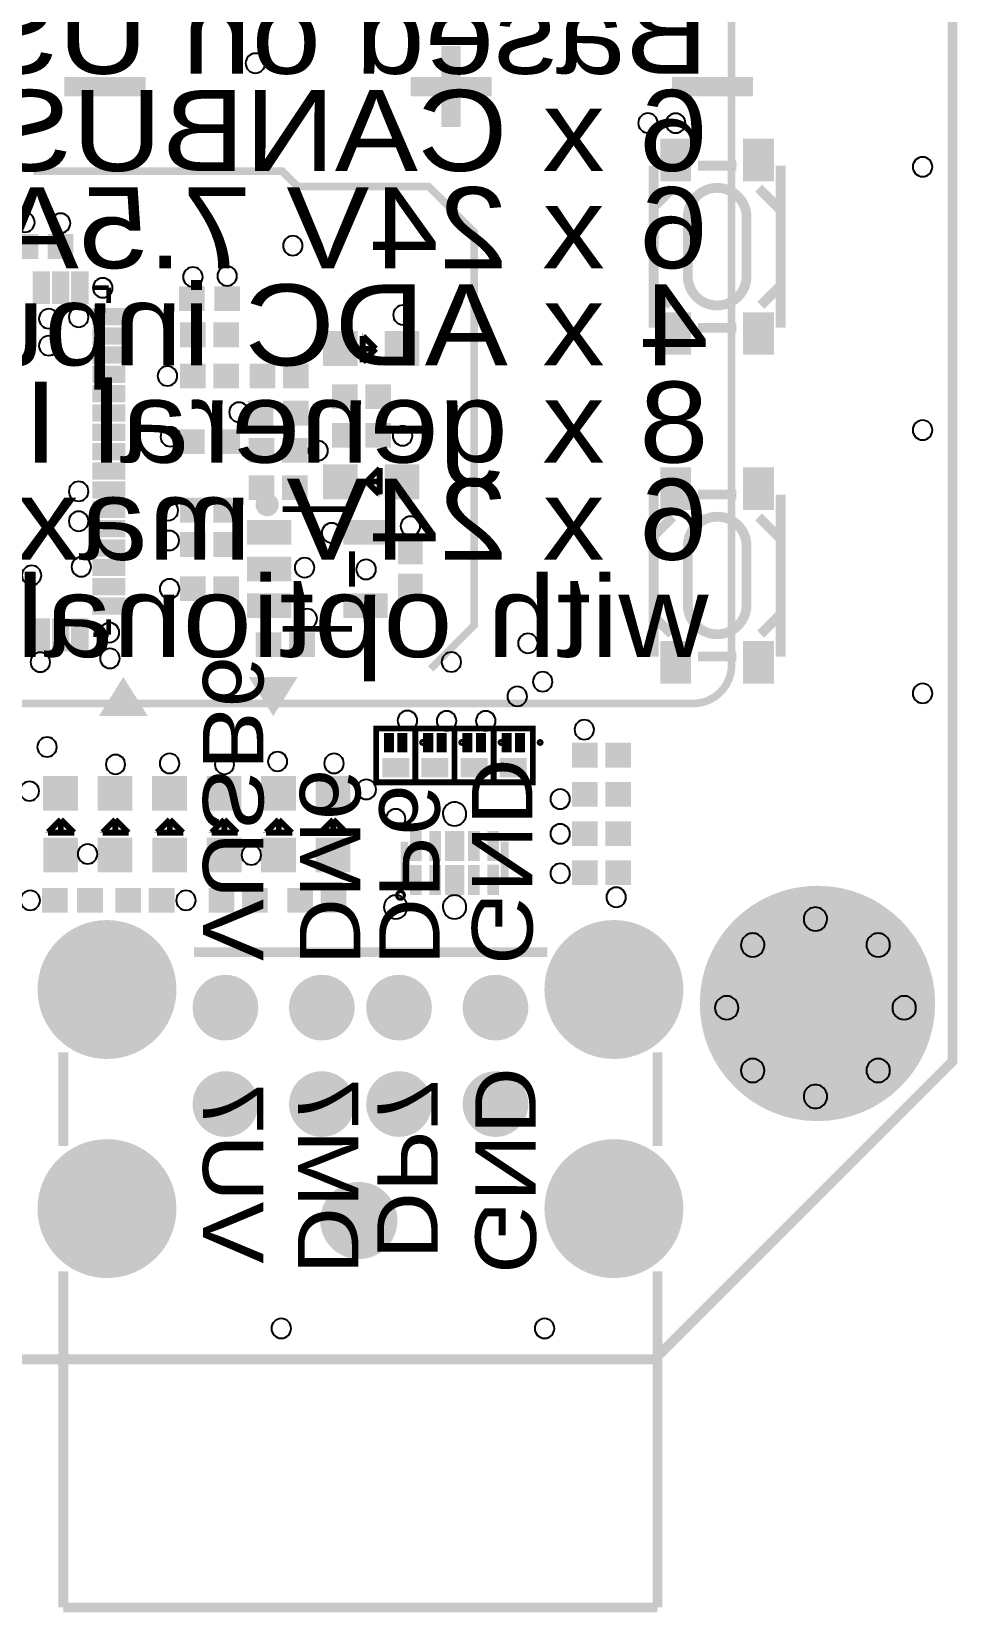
# Model space of a CAD drawing. Header units: millimetres. Extents: x -1 to 130, y -79 to 1.
# Drawn here: x 106.13 to 130.13, y -79.29 to -38.31 of the extents above; entities that cross this region are included whole.
import ezdxf
from ezdxf.enums import TextEntityAlignment as Align

# ---------------------------------------------------------------- set-up
doc = ezdxf.new("R2010")
doc.units = ezdxf.units.MM
doc.header["$MEASUREMENT"] = 0
for name, color, linetype, true_color in [('Board-Outline-Layer', 7, 'Continuous', 0xff00ff), ('Bottom-Silkscreen-Layer', 7, 'Continuous', 0x808000), ('Bottom-Solder-Mask-Layer', 7, 'Continuous', 0xff00ff), ('Multi-Layer', 7, 'Continuous', 0xc0c0c0), ('Top-Silkscreen-Layer', 7, 'Continuous', 0xffff00), ('Top-Solder-Mask-Layer', 7, 'Continuous', 0x800080)]:
    doc.layers.add(name, color=color, linetype=linetype, true_color=true_color)
doc.styles.get("Standard").update_dxf_attribs({"font": 'arial.ttf'})

msp = doc.modelspace()

# ---------------------------------------------------------------- hatches: boundary and pattern name
at = {"layer": 'Bottom-Solder-Mask-Layer'}
for points in [[(123.44944754889512, -63.500127000254004, 1), (129.55106045212094, -63.500127000254004, 1)], [(106.28305308610618, -63.139552959105934, 1), (109.88465328930658, -63.139552959105934, 1)], [(119.42300736601474, -63.13955295910592, 1), (123.02460756921515, -63.13955295910592, 1)], [(110.30290322580647, -63.60945389890781, 1), (112.00450342900687, -63.60945389890781, 1)], [(112.80303022606047, -63.60945389890781, 1), (114.50463042926087, -63.60945389890781, 1)], [(114.80303022606047, -63.609453898907795, 1), (116.50463042926087, -63.609453898907795, 1)], [(117.30290322580647, -63.609453898907795, 1), (119.00450342900687, -63.609453898907795, 1)], [(110.30290322580647, -66.10958089916181, 1), (112.00450342900687, -66.10958089916181, 1)], [(112.80303022606047, -66.10958089916181, 1), (114.50463042926087, -66.10958089916181, 1)], [(114.80303022606047, -66.10958089916178, 1), (116.50463042926087, -66.10958089916178, 1)], [(117.30290322580647, -66.10958089916178, 1), (119.00450342900687, -66.10958089916178, 1)], [(106.28305308610618, -68.81951231902465, 1), (109.88465328930658, -68.81951231902465, 1)], [(119.42300736601474, -68.81951231902462, 1), (123.02460756921515, -68.81951231902462, 1)]]:
    msp.add_hatch(color=256, dxfattribs=at).paths.add_polyline_path(points)
at = {"layer": 'Multi-Layer'}
for points in [[(123.50024765049533, -63.500127000254004, 1), (129.50026035052073, -63.500127000254004, 1)], [(123.50024765049533, -63.500127000254004, 1), (129.50026035052073, -63.500127000254004, 1)], [(123.50024765049533, -63.500127000254004, 1), (129.50026035052073, -63.500127000254004, 1)], [(106.33385318770638, -63.139552959105934, 1), (109.83385318770638, -63.139552959105934, 1)], [(106.33385318770638, -63.139552959105934, 1), (109.83385318770638, -63.139552959105934, 1)], [(106.33385318770638, -63.139552959105934, 1), (109.83385318770638, -63.139552959105934, 1)], [(119.47380746761495, -63.13955295910592, 1), (122.97380746761495, -63.13955295910592, 1)], [(119.47380746761495, -63.13955295910592, 1), (122.97380746761495, -63.13955295910592, 1)], [(119.47380746761495, -63.13955295910592, 1), (122.97380746761495, -63.13955295910592, 1)], [(110.35370332740668, -63.60945389890781, 1), (111.95370332740667, -63.60945389890781, 1)], [(110.35370332740668, -63.60945389890781, 1), (111.95370332740667, -63.60945389890781, 1)], [(110.35370332740668, -63.60945389890781, 1), (111.95370332740667, -63.60945389890781, 1)], [(112.85383032766067, -63.60945389890781, 1), (114.45383032766067, -63.60945389890781, 1)], [(112.85383032766067, -63.60945389890781, 1), (114.45383032766067, -63.60945389890781, 1)], [(112.85383032766067, -63.60945389890781, 1), (114.45383032766067, -63.60945389890781, 1)], [(114.85383032766067, -63.609453898907795, 1), (116.45383032766067, -63.609453898907795, 1)], [(114.85383032766067, -63.609453898907795, 1), (116.45383032766067, -63.609453898907795, 1)], [(114.85383032766067, -63.609453898907795, 1), (116.45383032766067, -63.609453898907795, 1)], [(117.35370332740668, -63.609453898907795, 1), (118.95370332740667, -63.609453898907795, 1)], [(117.35370332740668, -63.609453898907795, 1), (118.95370332740667, -63.609453898907795, 1)], [(117.35370332740668, -63.609453898907795, 1), (118.95370332740667, -63.609453898907795, 1)], [(110.35370332740668, -66.10958089916181, 1), (111.95370332740667, -66.10958089916181, 1)], [(110.35370332740668, -66.10958089916181, 1), (111.95370332740667, -66.10958089916181, 1)], [(110.35370332740668, -66.10958089916181, 1), (111.95370332740667, -66.10958089916181, 1)], [(112.85383032766067, -66.10958089916181, 1), (114.45383032766067, -66.10958089916181, 1)], [(112.85383032766067, -66.10958089916181, 1), (114.45383032766067, -66.10958089916181, 1)], [(112.85383032766067, -66.10958089916181, 1), (114.45383032766067, -66.10958089916181, 1)], [(114.85383032766067, -66.10958089916178, 1), (116.45383032766067, -66.10958089916178, 1)], [(114.85383032766067, -66.10958089916178, 1), (116.45383032766067, -66.10958089916178, 1)], [(114.85383032766067, -66.10958089916178, 1), (116.45383032766067, -66.10958089916178, 1)], [(117.35370332740668, -66.10958089916178, 1), (118.95370332740667, -66.10958089916178, 1)], [(117.35370332740668, -66.10958089916178, 1), (118.95370332740667, -66.10958089916178, 1)], [(117.35370332740668, -66.10958089916178, 1), (118.95370332740667, -66.10958089916178, 1)], [(106.33385318770638, -68.81951231902465, 1), (109.83385318770638, -68.81951231902465, 1)], [(106.33385318770638, -68.81951231902465, 1), (109.83385318770638, -68.81951231902465, 1)], [(106.33385318770638, -68.81951231902465, 1), (109.83385318770638, -68.81951231902465, 1)], [(119.47380746761495, -68.81951231902462, 1), (122.97380746761495, -68.81951231902462, 1)], [(119.47380746761495, -68.81951231902462, 1), (122.97380746761495, -68.81951231902462, 1)], [(119.47380746761495, -68.81951231902462, 1), (122.97380746761495, -68.81951231902462, 1)]]:
    msp.add_hatch(color=256, dxfattribs=at).paths.add_polyline_path(points)
at = {"layer": 'Top-Silkscreen-Layer'}
for points in [[(115.95183896367794, -39.48407162814326), (116.75184150368304, -39.48407162814326), (116.75184150368304, -38.684069088138166), (117.25184150368302, -38.684069088138166), (117.25184150368302, -39.48407162814326), (118.05184150368302, -39.48407162814326), (118.05184150368302, -39.98407416814833), (117.25184150368302, -39.98407416814833), (117.25184150368302, -40.784074168148344), (116.75184150368304, -40.784074168148344), (116.75184150368304, -39.98407416814833), (115.95183896367794, -39.98407416814833)], [(106.98226822453648, -39.48407162814326), (107.78227076454155, -39.48407162814326), (107.78227076454155, -39.48406908813818), (108.28227076454155, -39.48406908813818), (108.28227076454155, -39.48407162814326), (109.08227330454663, -39.48407162814326), (109.08227330454663, -39.98407416814833), (106.98226822453648, -39.98407416814833)], [(122.73029972059946, -39.48407162814326), (123.53030226060454, -39.48407162814326), (123.53030226060454, -39.48406908813818), (124.03030226060454, -39.48406908813818), (124.03030226060454, -39.48407162814326), (124.83030480060964, -39.48407162814326), (124.83030480060964, -39.98407416814833), (122.73029972059946, -39.98407416814833)], [(107.87201676403356, -56.05293878587758), (109.14294386588776, -56.05293878587758), (108.5070180340361, -55.03693675387351)], [(113.02868935737874, -55.03693675387351), (111.75776225552454, -55.03693675387351), (112.3936880873762, -56.05293878587758)]]:
    msp.add_hatch(color=256, dxfattribs=at).paths.add_polyline_path(points)
at = {"layer": 'Top-Solder-Mask-Layer'}
for points in [[(122.42359156718315, -42.18476504953011), (122.42359156718315, -41.0831648463297), (123.22519177038355, -41.0831648463297), (123.22519177038355, -42.18476504953011)], [(124.57370586741176, -42.18476504953011), (124.57370586741176, -41.0831648463297), (125.37530607061215, -41.0831648463297), (125.37530607061215, -42.18476504953011)], [(106.30202946405895, -43.55779527559056), (106.30202946405895, -44.20039624079248), (105.63402844805691, -44.20039624079248), (105.63402844805691, -43.55779527559056)], [(107.21439928879859, -43.55779527559056), (107.21439928879859, -44.20039624079248), (106.54639827279655, -44.20039624079248), (106.54639827279655, -43.55779527559056)], [(106.60520828041658, -45.36909956819914), (106.15520828041657, -45.36909956819914), (106.15520828041657, -44.519099568199145), (106.60520828041658, -44.519099568199145)], [(107.10520828041658, -45.369099568199154), (106.65520828041659, -45.369099568199154), (106.65520828041659, -44.51909956819916), (107.10520828041658, -44.51909956819916)], [(107.60520828041658, -45.36909956819914), (107.15520828041657, -45.36909956819914), (107.15520828041657, -44.519099568199145), (107.60520828041658, -44.519099568199145)], [(109.95203708407419, -45.548991617983226), (109.95203708407419, -44.906390652781305), (110.62003810007621, -44.906390652781305), (110.62003810007621, -45.548991617983226)], [(110.86440690881383, -45.548991617983226), (110.86440690881383, -44.906390652781305), (111.53240792481587, -44.906390652781305), (111.53240792481587, -45.548991617983226)], [(107.70520828041657, -45.91909956819914), (107.70520828041657, -45.469099568199134), (108.55520828041658, -45.469099568199134), (108.55520828041658, -45.91909956819914)], [(110.64303530607063, -45.84669037338076), (110.64303530607063, -46.48829565659131), (109.97577597155197, -46.48829565659131), (109.97577597155197, -45.84669037338076)], [(111.5086690373381, -45.84669037338076), (111.5086690373381, -46.48829565659131), (110.84140970281942, -46.48829565659131), (110.84140970281942, -45.84669037338076)], [(122.42359156718315, -46.684892049784104), (122.42359156718315, -45.5832918465837), (123.22519177038355, -45.5832918465837), (123.22519177038355, -46.684892049784104)], [(124.57370586741176, -46.684892049784104), (124.57370586741176, -45.5832918465837), (125.37530607061215, -45.5832918465837), (125.37530607061215, -46.684892049784104)], [(107.70520828041657, -46.41909956819914), (107.70520828041657, -45.969099568199134), (108.55520828041658, -45.969099568199134), (108.55520828041658, -46.41909956819914)], [(113.68296418592838, -46.07242062484125), (114.5845643891288, -46.07242062484125), (114.5845643891288, -46.97402082804167), (113.68296418592838, -46.97402082804167)], [(115.28189738379476, -46.072166624333256), (116.18349758699519, -46.072166624333256), (116.18349758699519, -46.97376682753367), (115.28189738379476, -46.97376682753367)], [(107.70520828041657, -46.91909956819914), (107.70520828041657, -46.469099568199134), (108.55520828041658, -46.469099568199134), (108.55520828041658, -46.91909956819914)], [(107.70520828041657, -47.41909956819915), (107.70520828041657, -46.969099568199134), (108.55520828041658, -46.969099568199134), (108.55520828041658, -47.41909956819915)], [(109.97577597155197, -47.55509779019558), (109.97577597155197, -46.91349250698503), (110.64303530607063, -46.91349250698503), (110.64303530607063, -47.55509779019558)], [(110.84140970281942, -47.55509779019558), (110.84140970281942, -46.91349250698503), (111.5086690373381, -46.91349250698503), (111.5086690373381, -47.55509779019558)], [(111.77917957835916, -47.55509779019558), (111.77917957835916, -46.91349250698503), (112.44643891287785, -46.91349250698503), (112.44643891287785, -47.55509779019558)], [(112.64481330962664, -47.55509779019558), (112.64481330962664, -46.91349250698503), (113.3120726441453, -46.91349250698503), (113.3120726441453, -47.55509779019558)], [(107.70520828041657, -47.91909956819915), (107.70520828041657, -47.469099568199134), (108.55520828041658, -47.469099568199134), (108.55520828041658, -47.91909956819915)], [(114.58004318008638, -47.44689357378716), (114.58004318008638, -48.08849885699771), (113.9127838455677, -48.08849885699771), (113.9127838455677, -47.44689357378716)], [(115.44567691135384, -47.44689357378714), (115.44567691135384, -48.088498856997695), (114.77841757683518, -48.088498856997695), (114.77841757683518, -47.44689357378714)], [(111.7300406400813, -48.520797561595124), (111.7300406400813, -47.87819659639322), (112.39804165608334, -47.87819659639322), (112.39804165608334, -48.520797561595124)], [(112.64241046482094, -48.520797561595124), (112.64241046482094, -47.87819659639322), (113.31041148082298, -47.87819659639322), (113.31041148082298, -48.520797561595124)], [(107.70520828041657, -48.41909956819915), (107.70520828041657, -47.96909956819915), (108.55520828041658, -47.96909956819915), (108.55520828041658, -48.41909956819915)], [(107.70520828041657, -48.91909956819915), (107.70520828041657, -48.46909956819915), (108.55520828041658, -48.46909956819915), (108.55520828041658, -48.91909956819915)], [(110.62003810007621, -48.614798069596155), (110.62003810007621, -49.25739903479806), (109.95203708407419, -49.25739903479806), (109.95203708407419, -48.614798069596155)], [(111.53240792481587, -48.614798069596155), (111.53240792481587, -49.25739903479806), (110.86440690881383, -49.25739903479806), (110.86440690881383, -48.614798069596155)], [(113.9127838455677, -49.09486156972314), (113.9127838455677, -48.45325628651259), (114.58004318008638, -48.45325628651259), (114.58004318008638, -49.09486156972314)], [(114.77841757683518, -49.09486156972314), (114.77841757683518, -48.45325628651259), (115.44567691135384, -48.45325628651259), (115.44567691135384, -49.09486156972314)], [(107.70520828041657, -49.41909956819915), (107.70520828041657, -48.96909956819915), (108.55520828041658, -48.96909956819915), (108.55520828041658, -49.41909956819915)], [(111.75377952755906, -49.4855016510033), (111.75377952755906, -48.843896367792745), (112.42103886207775, -48.843896367792745), (112.42103886207775, -49.4855016510033)], [(112.61941325882654, -49.4855016510033), (112.61941325882654, -48.843896367792745), (113.2866725933452, -48.843896367792745), (113.2866725933452, -49.4855016510033)], [(107.70520828041657, -49.91909956819914), (107.70520828041657, -49.469099568199134), (108.55520828041658, -49.469099568199134), (108.55520828041658, -49.91909956819914)], [(114.5845643891288, -50.42842773685549), (113.68296418592838, -50.42842773685549), (113.68296418592838, -49.52682753365509), (114.5845643891288, -49.52682753365509)], [(116.1834975869952, -50.42817373634748), (115.28189738379479, -50.42817373634748), (115.28189738379479, -49.52657353314708), (116.1834975869952, -49.52657353314708)], [(107.70520828041657, -50.41909956819914), (107.70520828041657, -49.969099568199134), (108.55520828041658, -49.969099568199134), (108.55520828041658, -50.41909956819914)], [(112.42103886207775, -49.80909829819661), (112.42103886207775, -50.45070358140716), (111.75377952755906, -50.45070358140716), (111.75377952755906, -49.80909829819661)], [(113.2866725933452, -49.80909829819661), (113.2866725933452, -50.45070358140716), (112.61941325882654, -50.45070358140716), (112.61941325882654, -49.80909829819661)], [(122.42354076708156, -50.70820929641861), (122.42354076708156, -49.606609093218204), (123.22514097028196, -49.606609093218204), (123.22514097028196, -50.70820929641861)], [(124.57365506731017, -50.70820929641861), (124.57365506731017, -49.606609093218204), (125.37525527051056, -49.606609093218204), (125.37525527051056, -50.70820929641861)], [(110.64303530607063, -50.39329946659894), (110.64303530607063, -51.034904749809506), (109.97577597155197, -51.034904749809506), (109.97577597155197, -50.39329946659894)], [(111.5086690373381, -50.39329946659894), (111.5086690373381, -51.034904749809506), (110.84140970281942, -51.034904749809506), (110.84140970281942, -50.39329946659894)], [(107.70520828041657, -50.91909956819914), (107.70520828041657, -50.469099568199134), (108.55520828041658, -50.469099568199134), (108.55520828041658, -50.91909956819914)], [(107.70520828041657, -51.41909956819914), (107.70520828041657, -50.969099568199134), (108.55520828041658, -50.969099568199134), (108.55520828041658, -51.41909956819914)], [(111.71291084582171, -50.97134112268224), (112.85951993903987, -50.97134112268224), (112.85951993903987, -51.60494538989078), (111.71291084582171, -51.60494538989078)], [(114.21291084582172, -50.97134112268224), (115.3595199390399, -50.97134112268224), (115.3595199390399, -51.60494538989078), (114.21291084582172, -51.60494538989078)], [(107.70520828041657, -51.91909956819915), (107.70520828041657, -51.469099568199134), (108.55520828041658, -51.469099568199134), (108.55520828041658, -51.91909956819915)], [(109.97577597155197, -51.92390652781305), (109.97577597155197, -51.2823012446025), (110.64303530607063, -51.2823012446025), (110.64303530607063, -51.92390652781305)], [(110.84140970281942, -51.92390652781305), (110.84140970281942, -51.2823012446025), (111.5086690373381, -51.2823012446025), (111.5086690373381, -51.92390652781305)], [(115.62793243586489, -51.447919735839484), (116.27053340106681, -51.447919735839484), (116.27053340106681, -52.11592075184151), (115.62793243586489, -52.11592075184151)], [(107.70520828041657, -52.41909956819915), (107.70520828041657, -51.969099568199134), (108.55520828041658, -51.969099568199134), (108.55520828041658, -52.41909956819915)], [(111.71291084582171, -51.92130302260605), (112.85951993903987, -51.92130302260605), (112.85951993903987, -52.55490728981459), (111.71291084582171, -52.55490728981459)], [(110.64303530607063, -52.425303530607074), (110.64303530607063, -53.066908813817626), (109.97577597155197, -53.066908813817626), (109.97577597155197, -52.425303530607074)], [(111.5086690373381, -52.425303530607074), (111.5086690373381, -53.066908813817626), (110.84140970281942, -53.066908813817626), (110.84140970281942, -52.425303530607074)], [(115.62793243586489, -52.360289560579126), (116.27053340106681, -52.360289560579126), (116.27053340106681, -53.02829057658115), (115.62793243586489, -53.02829057658115)], [(107.70520828041657, -52.91909956819915), (107.70520828041657, -52.46909956819915), (108.55520828041658, -52.46909956819915), (108.55520828041658, -52.91909956819915)], [(107.70520828041657, -53.41909956819915), (107.70520828041657, -52.96909956819915), (108.55520828041658, -52.96909956819915), (108.55520828041658, -53.41909956819915)], [(111.71291084582171, -52.87126492252985), (112.85951993903987, -52.87126492252985), (112.85951993903987, -53.50486918973839), (111.71291084582171, -53.50486918973839)], [(114.21291084582172, -52.87126492252985), (115.3595199390399, -52.87126492252985), (115.3595199390399, -53.50486918973839), (114.21291084582172, -53.50486918973839)], [(106.60520828041658, -54.36909956819914), (106.15520828041657, -54.36909956819914), (106.15520828041657, -53.519099568199145), (106.60520828041658, -53.519099568199145)], [(107.10520828041658, -54.369099568199154), (106.65520828041659, -54.369099568199154), (106.65520828041659, -53.51909956819916), (107.10520828041658, -53.51909956819916)], [(107.60520828041658, -54.36909956819914), (107.15520828041657, -54.36909956819914), (107.15520828041657, -53.519099568199145), (107.60520828041658, -53.519099568199145)], [(112.60640843281688, -53.87933451866905), (112.60640843281688, -54.5209398018796), (111.9391490982982, -54.5209398018796), (111.9391490982982, -53.87933451866905)], [(113.47204216408434, -53.87933451866905), (113.47204216408434, -54.5209398018796), (112.80478282956568, -54.5209398018796), (112.80478282956568, -53.87933451866905)], [(122.42354076708156, -55.208336296672606), (122.42354076708156, -54.1067360934722), (123.22514097028196, -54.1067360934722), (123.22514097028196, -55.208336296672606)], [(124.57365506731017, -55.208336296672606), (124.57365506731017, -54.1067360934722), (125.37525527051056, -54.1067360934722), (125.37525527051056, -55.208336296672606)], [(115.52322326644655, -56.48912115824232), (115.52322326644655, -56.989121158242305), (115.26322834645671, -56.989121158242305), (115.26322834645671, -56.48912115824232)], [(115.87323596647195, -56.48912115824232), (115.87323596647195, -56.989121158242305), (115.6132410464821, -56.989121158242305), (115.6132410464821, -56.48912115824232)], [(116.53922529845062, -56.48912115824232), (116.53922529845062, -56.989121158242305), (116.27923037846078, -56.989121158242305), (116.27923037846078, -56.48912115824232)], [(116.889237998476, -56.48912115824232), (116.889237998476, -56.989121158242305), (116.62924307848618, -56.989121158242305), (116.62924307848618, -56.48912115824232)], [(117.55522733045467, -56.48912115824232), (117.55522733045467, -56.989121158242305), (117.29523241046485, -56.989121158242305), (117.29523241046485, -56.48912115824232)], [(117.90524003048009, -56.48912115824232), (117.90524003048009, -56.989121158242305), (117.64524511049024, -56.989121158242305), (117.64524511049024, -56.48912115824232)], [(118.57122936245875, -56.48912115824232), (118.57122936245875, -56.989121158242305), (118.3112344424689, -56.989121158242305), (118.3112344424689, -56.48912115824232)], [(118.92124206248414, -56.48912115824232), (118.92124206248414, -56.989121158242305), (118.6612471424943, -56.989121158242305), (118.6612471424943, -56.48912115824232)], [(120.80305562611129, -56.74331216662433), (120.80305562611129, -57.38491744983488), (120.13579629159261, -57.38491744983488), (120.13579629159261, -56.74331216662433)], [(121.66868935737872, -56.74331216662433), (121.66868935737872, -57.38491744983488), (121.00143002286006, -57.38491744983488), (121.00143002286006, -56.74331216662433)], [(115.21823215646432, -57.63910845821692), (115.21823215646432, -57.13910845821693), (115.91823215646434, -57.13910845821693), (115.91823215646434, -57.63910845821692)], [(116.2342341884684, -57.63910845821692), (116.2342341884684, -57.13910845821693), (116.9342341884684, -57.13910845821693), (116.9342341884684, -57.63910845821692)], [(117.25023622047246, -57.63910845821692), (117.25023622047246, -57.13910845821693), (117.95023622047246, -57.13910845821693), (117.95023622047246, -57.63910845821692)], [(118.26623825247653, -57.63910845821692), (118.26623825247653, -57.13910845821693), (118.96623825247653, -57.13910845821693), (118.96623825247653, -57.63910845821692)], [(106.42723647447298, -58.50453898907799), (106.42723647447298, -57.60293878587756), (107.32883667767338, -57.60293878587756), (107.32883667767338, -58.50453898907799)], [(107.84271526543056, -58.504767589535184), (107.84271526543056, -57.60316738633477), (108.74431546863096, -57.60316738633477), (108.74431546863096, -58.504767589535184)], [(109.25496824993652, -58.504767589535184), (109.25496824993652, -57.60316738633477), (110.15656845313691, -57.60316738633477), (110.15656845313691, -58.504767589535184)], [(110.66397002794008, -58.50453898907799), (110.66397002794008, -57.60293878587756), (111.5655702311405, -57.60293878587756), (111.5655702311405, -58.50453898907799)], [(112.07944881889767, -58.504767589535184), (112.07944881889767, -57.60316738633477), (112.98104902209808, -57.60316738633477), (112.98104902209808, -58.504767589535184)], [(113.49170180340363, -58.504767589535184), (113.49170180340363, -57.60316738633477), (114.39330200660403, -57.60316738633477), (114.39330200660403, -58.504767589535184)], [(120.80305562611129, -57.759314198628395), (120.80305562611129, -58.40091948183895), (120.13579629159261, -58.40091948183895), (120.13579629159261, -57.759314198628395)], [(121.66868935737872, -57.759314198628395), (121.66868935737872, -58.40091948183895), (121.00143002286006, -58.40091948183895), (121.00143002286006, -57.759314198628395)], [(120.80305562611129, -58.77531623063246), (120.80305562611129, -59.416921513843015), (120.13579629159261, -59.416921513843015), (120.13579629159261, -58.77531623063246)], [(121.66868935737872, -58.77531623063246), (121.66868935737872, -59.416921513843015), (121.00143002286006, -59.416921513843015), (121.00143002286006, -58.77531623063246)], [(106.434094488189, -60.10372618745239), (106.434094488189, -59.20212598425196), (107.3356946913894, -59.20212598425196), (107.3356946913894, -60.10372618745239)], [(107.84296926593855, -60.10370078740157), (107.84296926593855, -59.202100584201155), (108.74456946913895, -59.202100584201155), (108.74456946913895, -60.10370078740157)], [(109.25522225044452, -60.10370078740157), (109.25522225044452, -59.202100584201155), (110.15682245364492, -59.202100584201155), (110.15682245364492, -60.10370078740157)], [(110.67082804165611, -60.10372618745239), (110.67082804165611, -59.20212598425196), (111.57242824485652, -59.20212598425196), (111.57242824485652, -60.10372618745239)], [(112.07970281940567, -60.10370078740157), (112.07970281940567, -59.202100584201155), (112.98130302260607, -59.202100584201155), (112.98130302260607, -60.10370078740157)], [(113.49195580391162, -60.10370078740157), (113.49195580391162, -59.202100584201155), (114.39355600711202, -59.202100584201155), (114.39355600711202, -60.10370078740157)], [(115.94143510287022, -59.80874269748539), (115.94143510287022, -59.027132334264685), (116.24303530607062, -59.027132334264685), (116.24303530607062, -59.80874269748539)], [(116.44105410210821, -59.80874269748539), (116.44105410210821, -59.027132334264685), (116.74265430530863, -59.027132334264685), (116.74265430530863, -59.80874269748539)], [(116.84168910337823, -59.80874269748539), (116.84168910337823, -59.027132334264685), (117.34328930657864, -59.027132334264685), (117.34328930657864, -59.80874269748539)], [(117.44181610363222, -59.80874269748539), (117.44181610363222, -59.027132334264685), (117.74341630683264, -59.027132334264685), (117.74341630683264, -59.80874269748539)], [(117.94143510287023, -59.80874269748539), (117.94143510287023, -59.027132334264685), (118.24303530607064, -59.027132334264685), (118.24303530607064, -59.80874269748539)], [(120.80305562611129, -59.79131826263653), (120.80305562611129, -60.43292354584708), (120.13579629159261, -60.43292354584708), (120.13579629159261, -59.79131826263653)], [(121.66868935737872, -59.79131826263653), (121.66868935737872, -60.43292354584708), (121.00143002286006, -60.43292354584708), (121.00143002286006, -59.79131826263653)], [(115.94143510287022, -60.689108458216914), (115.94143510287022, -59.90749809499621), (116.24303530607062, -59.90749809499621), (116.24303530607062, -60.689108458216914)], [(116.44105410210821, -60.689108458216914), (116.44105410210821, -59.90749809499621), (116.74265430530863, -59.90749809499621), (116.74265430530863, -60.689108458216914)], [(116.84168910337823, -60.689108458216914), (116.84168910337823, -59.90749809499621), (117.34328930657864, -59.90749809499621), (117.34328930657864, -60.689108458216914)], [(117.44181610363222, -60.689108458216914), (117.44181610363222, -59.90749809499621), (117.74341630683264, -59.90749809499621), (117.74341630683264, -60.689108458216914)], [(117.94143510287023, -60.68885445770892), (117.94143510287023, -59.90724409448821), (118.24303530607064, -59.90724409448821), (118.24303530607064, -60.68885445770892)], [(106.39602997205996, -61.14967741935482), (106.39602997205996, -60.507076454152916), (107.064030988062, -60.507076454152916), (107.064030988062, -61.14967741935482)], [(107.3083997967996, -61.14967741935482), (107.3083997967996, -60.507076454152916), (107.97640081280164, -60.507076454152916), (107.97640081280164, -61.14967741935482)], [(108.96894335788673, -60.50757429514859), (108.96894335788673, -61.149179578359146), (108.30168402336807, -61.149179578359146), (108.30168402336807, -60.50757429514859)], [(109.83457708915421, -60.50757429514859), (109.83457708915421, -61.149179578359146), (109.16731775463552, -61.149179578359146), (109.16731775463552, -60.50757429514859)], [(111.38484378968761, -60.50757429514859), (111.38484378968761, -61.149179578359146), (110.71758445516892, -61.149179578359146), (110.71758445516892, -60.50757429514859)], [(112.25047752095506, -60.50757429514859), (112.25047752095506, -61.149179578359146), (111.5832181864364, -61.149179578359146), (111.5832181864364, -60.50757429514859)], [(112.75847853695709, -61.149179578359146), (112.75847853695709, -60.50757429514859), (113.42573787147576, -60.50757429514859), (113.42573787147576, -61.149179578359146)], [(113.62411226822456, -61.149179578359146), (113.62411226822456, -60.50757429514859), (114.29137160274323, -60.50757429514859), (114.29137160274323, -61.149179578359146)], [(123.44944754889512, -63.500127000254004, 1), (129.55106045212094, -63.500127000254004, 1)], [(106.28305308610618, -63.139552959105934, 1), (109.88465328930658, -63.139552959105934, 1)], [(119.42300736601474, -63.13955295910592, 1), (123.02460756921515, -63.13955295910592, 1)], [(110.30290322580647, -63.60945389890781, 1), (112.00450342900687, -63.60945389890781, 1)], [(112.80303022606047, -63.60945389890781, 1), (114.50463042926087, -63.60945389890781, 1)], [(114.80303022606047, -63.609453898907795, 1), (116.50463042926087, -63.609453898907795, 1)], [(117.30290322580647, -63.609453898907795, 1), (119.00450342900687, -63.609453898907795, 1)], [(110.30290322580647, -66.10958089916181, 1), (112.00450342900687, -66.10958089916181, 1)], [(112.80303022606047, -66.10958089916181, 1), (114.50463042926087, -66.10958089916181, 1)], [(114.80303022606047, -66.10958089916178, 1), (116.50463042926087, -66.10958089916178, 1)], [(117.30290322580647, -66.10958089916178, 1), (119.00450342900687, -66.10958089916178, 1)], [(106.28305308610618, -68.81951231902465, 1), (109.88465328930658, -68.81951231902465, 1)], [(119.42300736601474, -68.81951231902462, 1), (123.02460756921515, -68.81951231902462, 1)], [(113.61204597409196, -69.12851155702313, 1), (115.61204851409704, -69.12851155702313, 1)]]:
    msp.add_hatch(color=256, dxfattribs=at).paths.add_polyline_path(points)

# ---------------------------------------------------------------- linework, layer by layer
at = {"layer": 'Board-Outline-Layer', "const_width": 0.25400050800101603}
msp.add_lwpolyline([(129.99820421640845, 0.0021209042418064428), (0.002288544577091045, 0.0021209042418064428), (0, 0), (0.07897383794767876, -64.97754635509273), (7.809212598425198, -72.72522987045974), (122.27516383032767, -72.72522987045974), (130.00026416052833, -65.00013208026417), (130.00026416052833, 0)], close=True, dxfattribs=at)
at = {"layer": 'Bottom-Silkscreen-Layer', "const_width": 0.2}
msp.add_lwpolyline([(77.07500127000256, -54.72499618999239), (77.07500127000256, -38.02500127000254, -0.414), (78.07500381000763, -37.024998729997456), (123.27499872999748, -37.024998729997456, -0.414), (124.27500127000255, -38.02500127000254), (124.27500127000255, -54.72499618999239, -0.414), (123.27499872999748, -55.72499872999746), (78.07500381000764, -55.72499872999746, -0.414)], format="xyb", close=True, dxfattribs=at)
at = {"layer": 'Multi-Layer'}
for points in [[(111.67668529337061, -39.126987553975106, 1), (112.18468630937264, -39.126987553975106, 1)], [(121.85220218440439, -40.677066294132594, 1), (122.36020320040642, -40.677066294132594, 1)], [(122.57039116078235, -40.681082042164086, 1), (123.07839217678438, -40.681082042164086, 1)], [(128.97100076200155, -41.812499364998736, 1), (129.47900177800358, -41.812499364998736, 1)], [(105.70138176276355, -43.252197104394206, 1), (106.20938277876559, -43.252197104394206, 1)], [(106.62639827279656, -43.27290322580645, 1), (107.13439928879859, -43.27290322580645, 1)], [(112.64722631445264, -43.856088392176794, 1), (113.15522733045468, -43.856088392176794, 1)], [(110.05642113284229, -44.668890017780036, 1), (110.56442214884433, -44.668890017780036, 1)], [(110.94542291084585, -44.64348996697995, 1), (111.45342392684788, -44.64348996697995, 1)], [(107.72100076200155, -44.95000000000001, 1), (108.22900177800358, -44.95000000000001, 1)], [(107.09599949199901, -45.71149860299722, 1), (107.60400050800104, -45.71149860299722, 1)], [(115.50187960375922, -45.652319024638054, 1), (116.00988061976126, -45.652319024638054, 1)], [(106.32100076200155, -45.75000000000001, 1), (106.82900177800357, -45.75000000000001, 1)], [(106.32100076200155, -46.449999999999996, 1), (106.82900177800357, -46.449999999999996, 1)], [(109.39601981203964, -47.2342951485903, 1), (109.90402082804168, -47.2342951485903, 1)], [(111.25022352044707, -48.17409702819406, 1), (111.75822453644909, -48.17409702819406, 1)], [(109.47221996443994, -48.809098298196595, 1), (109.98022098044197, -48.809098298196595, 1)], [(115.49203200406403, -48.783698247396494, 1), (116.00003302006607, -48.783698247396494, 1)], [(128.97100076200155, -48.63750063500128, 1), (129.47900177800358, -48.63750063500128, 1)], [(113.30318262636527, -49.171226822453654, 1), (113.8111836423673, -49.171226822453654, 1)], [(107.09599949199901, -50.22499872999747, 1), (107.60400050800104, -50.22499872999747, 1)], [(107.09599949199901, -51.00000000000001, 1), (107.60400050800104, -51.00000000000001, 1)], [(109.42100076200154, -50.72499872999747, 1), (109.92900177800357, -50.72499872999747, 1)], [(113.65178562357127, -51.30260604521211, 1), (114.1597866395733, -51.30260604521211, 1)], [(115.69523241046484, -51.127597155194316, 1), (116.20323342646688, -51.127597155194316, 1)], [(109.44646177292357, -51.49953771907544, 1), (109.9544627889256, -51.49953771907544, 1)], [(107.16363474726951, -52.18236474472949, 1), (107.67163576327155, -52.18236474472949, 1)], [(112.95175006350014, -52.20265176530355, 1), (113.45975107950218, -52.20265176530355, 1)], [(114.545999491999, -52.25000000000001, 1), (115.05400050800102, -52.25000000000001, 1)], [(105.87639065278132, -52.40266192532385, 1), (106.38439166878337, -52.40266192532385, 1)], [(109.45157226314456, -52.75267970535942, 1), (109.95957327914658, -52.75267970535942, 1)], [(113.02099822199646, -53.52499872999747, 1), (113.5289992379985, -53.52499872999747, 1)], [(107.89461518923041, -53.88549149098298, 1), (108.40261620523243, -53.88549149098298, 1)], [(118.73990855981714, -54.16354076708155, 1), (119.24790957581916, -54.16354076708155, 1)], [(106.10140208280419, -54.65277622555245, 1), (106.60940309880621, -54.65277622555245, 1)], [(107.90566421132846, -54.55694183388369, 1), (108.41366522733048, -54.55694183388369, 1)], [(116.75715011430025, -54.64966725933453, 1), (117.26515113030229, -54.64966725933453, 1)], [(119.12423926847856, -55.159110998222, 1), (119.63224028448059, -55.159110998222, 1)], [(118.46383794767591, -55.54061976123953, 1), (118.97183896367795, -55.54061976123953, 1)], [(128.97100076200155, -55.46249936499873, 1), (129.47900177800358, -55.46249936499873, 1)], [(115.61721361442724, -56.16644907289815, 1), (116.12521463042927, -56.16644907289815, 1)], [(116.63274828549659, -56.175113030226065, 1), (117.14074930149863, -56.175113030226065, 1)], [(117.64875031750066, -56.175113030226065, 1), (118.15675133350268, -56.175113030226065, 1)], [(120.20211836423674, -56.40286512573025, 1), (120.71011938023878, -56.40286512573025, 1)], [(106.27641097282196, -56.852887985775986, 1), (106.78441198882399, -56.852887985775986, 1)], [(108.05550165100331, -57.30291084582171, 1), (108.55550165100333, -57.30291084582171, 1)], [(109.45176784353572, -57.27810515621031, 1), (109.95976885953775, -57.27810515621031, 1)], [(110.88064516129035, -57.30291084582171, 1), (111.38064516129035, -57.30291084582171, 1)], [(112.25571501143004, -57.22790703581408, 1), (112.75571501143004, -57.22790703581408, 1)], [(113.71468122936247, -57.27810515621031, 1), (114.22268224536451, -57.27810515621031, 1)], [(105.82563627127256, -57.99711963423926, 1), (106.32563627127256, -57.99711963423926, 1)], [(114.55223012446027, -57.953116586233186, 1), (115.06023114046229, -57.953116586233186, 1)], [(119.57708661417325, -58.20295656591315, 1), (120.08508763017528, -58.20295656591315, 1)], [(115.3142316484633, -58.715118110236226, 1), (115.82223266446535, -58.715118110236226, 1)], [(119.57708661417325, -59.10300228600459, 1), (120.08508763017528, -59.10300228600459, 1)], [(107.32646431292865, -59.628028956057925, 1), (107.83446532893068, -59.628028956057925, 1)], [(111.57108204216411, -59.652926085852165, 1), (112.07908305816613, -59.652926085852165, 1)], [(119.57708661417325, -60.12805435610871, 1), (120.08508763017528, -60.12805435610871, 1)], [(105.83974599949201, -60.82837693675388, 1), (106.34774701549405, -60.82837693675388, 1)], [(109.87659385318773, -60.82808991617984, 1), (110.38459486918975, -60.82808991617984, 1)], [(121.02924307848619, -60.74712217424436, 1), (121.53724409448822, -60.74712217424436, 1)], [(112.3473228346457, -71.92499872999747, 1), (112.85532385064772, -71.92499872999747, 1)], [(119.17232410464823, -71.92499872999747, 1), (119.68032512065025, -71.92499872999747, 1)]]:
    msp.add_lwpolyline(points, format="xyb", close=True, dxfattribs=at)
for points in [[(116.78768859537722, -58.588117856029065, 1), (117.39728981457965, -58.58811785652025), (117.39728981457965, -58.58811785644237, 1), (116.78768859537722, -58.58811785595119)], [(115.26343154686312, -61.00112268203872, 1), (115.87303276606555, -61.0011226825299), (115.87303276606555, -61.00112268245203, 1), (115.26343154686312, -61.001122681960844)], [(116.78768859537722, -61.00112268203872, 1), (117.39728981457965, -61.0011226825299), (117.39728981457965, -61.00112268245203, 1), (116.78768859537722, -61.001122681960844)], [(126.14304419608843, -61.312692405018446, 1), (126.75304419608842, -61.312692405869804), (126.75304419608842, -61.31269240575116, 1), (126.14304419608843, -61.31269240489981)], [(124.5167170434341, -61.986403352440355, 1), (125.1267170434341, -61.98640335329171), (125.1267170434341, -61.98640335317307, 1), (124.5167170434341, -61.98640335232172)], [(127.76937134874272, -61.986403352440355, 1), (128.37937134874272, -61.98640335329171), (128.37937134874272, -61.98640335317307, 1), (127.76937134874272, -61.98640335232172)], [(123.8430060960122, -63.61273050509468, 1), (124.4530060960122, -63.612730505946026), (124.4530060960122, -63.61273050582739, 1), (123.8430060960122, -63.612730504976035)], [(128.44301879603762, -63.61273050509468, 1), (129.0530187960376, -63.612730505946026), (129.0530187960376, -63.61273050582739, 1), (128.44301879603762, -63.612730504976035)], [(124.51667132334266, -65.23910337784042, 1), (125.12667132334266, -65.23910337869177), (125.12667132334266, -65.23910337857313, 1), (124.51667132334266, -65.23910337772176)], [(127.76941706883417, -65.23910337784042, 1), (128.3794170688342, -65.23910337869177), (128.3794170688342, -65.23910337857313, 1), (127.76941706883417, -65.23910337772176)], [(126.14304419608843, -65.91270510504384, 1), (126.75304419608842, -65.91270510589521), (126.75304419608842, -65.91270510577655, 1), (126.14304419608843, -65.91270510492521)]]:
    msp.add_lwpolyline(points, format="xyb", dxfattribs=at)
at = {"layer": 'Top-Silkscreen-Layer'}
for points, const_width in [([(122.25375412750827, -41.784053848107696), (122.25375412750827, -45.98405384810771)], 0.25400050800101603), ([(122.25375412750827, -41.784053848107696), (122.25375412750827, -45.98405384810771)], 0.25400050800101603), ([(124.39330200660403, -41.784053848107696), (123.40564643129288, -41.784053848107696)], 0.25400050800101603), ([(124.39330200660403, -41.784053848107696), (123.40564643129288, -41.784053848107696)], 0.25400050800101603), ([(124.39347980695963, -41.784053848107696), (124.39403860807724, -41.78466344932691)], 0.25400050800101603), ([(124.39347980695963, -41.784053848107696), (124.39403860807724, -41.78466344932691)], 0.25400050800101603), ([(125.54519431038864, -41.784053848107696), (125.54519431038864, -45.98405384810771)], 0.25400050800101603), ([(125.54519431038864, -41.784053848107696), (125.54519431038864, -45.98405384810771)], 0.25400050800101603), ([(106.17499872999748, -41.92499872999746), (112.62500127000256, -41.92499872999746), (113.02500127000256, -42.32499872999747), (116.42499872999748, -42.32499872999747), (117.60000000000002, -43.50000000000001), (117.60000000000002, -53.699999999999996), (116.47500127000256, -54.82499872999747)], 0.2), ([(122.74892811785625, -42.36441960883922), (122.29947421894845, -42.813873507747026)], 0.25400050800101603), ([(122.74892811785625, -42.36441960883922), (122.29947421894845, -42.813873507747026)], 0.25400050800101603), ([(124.97379476758955, -42.36441960883922), (125.49947421894846, -42.89009906019813)], 0.25400050800101603), ([(124.97379476758955, -42.36441960883922), (125.49947421894846, -42.89009906019813)], 0.25400050800101603), ([(123.1384886969774, -43.12078232156464), (123.1384886969774, -44.64478536957075)], 0.25400050800101603), ([(123.1384886969774, -43.12078232156464), (123.1384886969774, -44.64478536957075)], 0.25400050800101603), ([(124.6624917449835, -43.12078232156464), (124.6615011430023, -44.646004572009154)], 0.25400050800101603), ([(124.6624917449835, -43.12078232156464), (124.6615011430023, -44.646004572009154)], 0.25400050800101603), ([(108.13020828041658, -44.94409956819914), (107.73020828041658, -44.94409956819914)], 0.12000000000000002), ([(108.13020828041658, -44.94409956819914), (107.73020828041658, -44.94409956819914)], 0.12000000000000002), ([(108.13020828041658, -45.344099568199134), (108.13020828041658, -44.94409956819914)], 0.12000000000000002), ([(108.13020828041658, -45.344099568199134), (108.13020828041658, -44.94409956819914)], 0.12000000000000002), ([(122.71755905511813, -45.40361188722378), (122.29947421894845, -44.98560325120652)], 0.25400050800101603), ([(122.71755905511813, -45.40361188722378), (122.29947421894845, -44.98560325120652)], 0.25400050800101603), ([(125.03058928117858, -45.40361188722378), (125.49947421894846, -44.93480314960632)], 0.25400050800101603), ([(125.03058928117858, -45.40361188722378), (125.49947421894846, -44.93480314960632)], 0.25400050800101603), ([(123.40564643129288, -45.98405384810771), (124.39330200660403, -45.98405384810771)], 0.25400050800101603), ([(123.40564643129288, -45.98405384810771), (124.39330200660403, -45.98405384810771)], 0.25400050800101603), ([(114.71280924561852, -46.199573279146556), (114.72276606553214, -46.199573279146556)], 0.15001270002540007), ([(114.71280924561852, -46.879608839217674), (114.71280924561852, -46.199573279146556)], 0.15001270002540007), ([(114.71280924561852, -46.199573279146556), (114.72276606553214, -46.199573279146556)], 0.15001270002540007), ([(114.71280924561852, -46.879608839217674), (114.71280924561852, -46.199573279146556)], 0.15001270002540007), ([(114.72276606553214, -46.199573279146556), (115.05281432562867, -46.529621539243074)], 0.15001270002540007), ([(114.72276606553214, -46.199573279146556), (115.05281432562867, -46.529621539243074)], 0.15001270002540007), ([(114.71280924561852, -46.869626619253246), (115.05281432562867, -46.529621539243074)], 0.15001270002540007), ([(114.71280924561852, -46.529621539243074), (115.05281432562867, -46.529621539243074)], 0.15001270002540007), ([(114.71280924561852, -46.869626619253246), (115.05281432562867, -46.529621539243074)], 0.15001270002540007), ([(114.71280924561852, -46.529621539243074), (115.05281432562867, -46.529621539243074)], 0.15001270002540007), ([(114.71280924561852, -46.879608839217674), (114.71280924561852, -46.869626619253246)], 0.15001270002540007), ([(114.71280924561852, -46.879608839217674), (114.71280924561852, -46.869626619253246)], 0.15001270002540007), ([(115.15365252730507, -49.630967741935486), (114.81364744729491, -49.97097282194566)], 0.15001270002540007), ([(115.15365252730507, -49.630967741935486), (114.81364744729491, -49.97097282194566)], 0.15001270002540007), ([(115.15365252730507, -49.62098552197106), (115.15365252730507, -49.630967741935486)], 0.15001270002540007), ([(115.15365252730507, -49.62098552197106), (115.15365252730507, -50.301021082042176)], 0.15001270002540007), ([(115.15365252730507, -49.62098552197106), (115.15365252730507, -49.630967741935486)], 0.15001270002540007), ([(115.15365252730507, -49.62098552197106), (115.15365252730507, -50.301021082042176)], 0.15001270002540007), ([(115.14369570739143, -50.301021082042176), (114.81364744729491, -49.97097282194566)], 0.15001270002540007), ([(115.15365252730507, -49.97097282194566), (114.81364744729491, -49.97097282194566)], 0.15001270002540007), ([(115.14369570739143, -50.301021082042176), (114.81364744729491, -49.97097282194566)], 0.15001270002540007), ([(115.15365252730507, -49.97097282194566), (114.81364744729491, -49.97097282194566)], 0.15001270002540007), ([(115.15365252730507, -50.301021082042176), (115.14369570739143, -50.301021082042176)], 0.15001270002540007), ([(115.15365252730507, -50.301021082042176), (115.14369570739143, -50.301021082042176)], 0.15001270002540007), ([(122.25370332740668, -50.3074980949962), (122.25370332740668, -54.5074980949962)], 0.25400050800101603), ([(122.25370332740668, -50.3074980949962), (122.25370332740668, -54.5074980949962)], 0.25400050800101603), ([(124.39325120650244, -50.3074980949962), (123.40559563119129, -50.3074980949962)], 0.25400050800101603), ([(124.39325120650244, -50.3074980949962), (123.40559563119129, -50.3074980949962)], 0.25400050800101603), ([(124.39342900685804, -50.3074980949962), (124.39398780797565, -50.30810769621541)], 0.25400050800101603), ([(124.39342900685804, -50.3074980949962), (124.39398780797565, -50.30810769621541)], 0.25400050800101603), ([(125.54514351028706, -50.3074980949962), (125.54514351028706, -54.5074980949962)], 0.25400050800101603), ([(125.54514351028706, -50.3074980949962), (125.54514351028706, -54.5074980949962)], 0.25400050800101603), ([(112.6350342900686, -50.68689865379731), (114.43742189484381, -50.68689865379731)], 0.15240030480060962), ([(112.6350342900686, -50.68689865379731), (114.43742189484381, -50.68689865379731)], 0.15240030480060962), ([(122.74887731775466, -50.88786385572772), (122.29942341884686, -51.33731775463553)], 0.25400050800101603), ([(122.74887731775466, -50.88786385572772), (122.29942341884686, -51.33731775463553)], 0.25400050800101603), ([(124.97374396748796, -50.88786385572772), (125.49942341884687, -51.413543307086634)], 0.25400050800101603), ([(124.97374396748796, -50.88786385572772), (125.49942341884687, -51.413543307086634)], 0.25400050800101603), ([(123.13843789687581, -51.64422656845314), (123.13843789687581, -53.168229616459236)], 0.25400050800101603), ([(123.13843789687581, -51.64422656845314), (123.13843789687581, -53.168229616459236)], 0.25400050800101603), ([(124.66244094488192, -51.64422656845314), (124.66145034290072, -53.169448818897656)], 0.25400050800101603), ([(124.66244094488192, -51.64422656845314), (124.66145034290072, -53.169448818897656)], 0.25400050800101603), ([(114.43742189484381, -52.69350266700534), (114.43742189484381, -51.78270764541531)], 0.15240030480060962), ([(114.43742189484381, -52.69350266700534), (114.43742189484381, -51.78270764541531)], 0.15240030480060962), ([(108.13020828041658, -53.94409956819914), (108.13020828041658, -53.54409956819915)], 0.12000000000000002), ([(108.13020828041658, -53.94409956819914), (108.13020828041658, -53.54409956819915)], 0.12000000000000002), ([(122.71750825501654, -53.927056134112284), (122.29942341884686, -53.50904749809501)], 0.25400050800101603), ([(122.71750825501654, -53.927056134112284), (122.29942341884686, -53.50904749809501)], 0.25400050800101603), ([(125.03053848107699, -53.927056134112284), (125.49942341884687, -53.458247396494805)], 0.25400050800101603), ([(125.03053848107699, -53.927056134112284), (125.49942341884687, -53.458247396494805)], 0.25400050800101603), ([(107.73020828041658, -53.94409956819914), (108.13020828041658, -53.94409956819914)], 0.12000000000000002), ([(107.73020828041658, -53.94409956819914), (108.13020828041658, -53.94409956819914)], 0.12000000000000002), ([(112.6350342900686, -53.789311658623326), (114.43742189484381, -53.789311658623326)], 0.15240030480060962), ([(112.6350342900686, -53.789311658623326), (114.43742189484381, -53.789311658623326)], 0.15240030480060962), ([(123.40559563119129, -54.5074980949962), (124.39325120650244, -54.5074980949962)], 0.25400050800101603), ([(123.40559563119129, -54.5074980949962), (124.39325120650244, -54.5074980949962)], 0.25400050800101603), ([(106.5579197358395, -59.06389890779783), (106.88794259588522, -58.733799847599705)], 0.15001270002540007), ([(106.5579197358395, -59.06389890779783), (106.88794259588522, -58.733799847599705)], 0.15001270002540007), ([(106.5579197358395, -59.073804927609864), (106.5579197358395, -59.06389890779783)], 0.15001270002540007), ([(106.5579197358395, -59.073804927609864), (106.5579197358395, -59.06389890779783)], 0.15001270002540007), ([(107.23795529591061, -59.073804927609864), (106.5579197358395, -59.073804927609864)], 0.15001270002540007), ([(107.23795529591061, -59.073804927609864), (106.5579197358395, -59.073804927609864)], 0.15001270002540007), ([(107.22794767589536, -59.073804927609864), (106.88794259588522, -58.733799847599705)], 0.15001270002540007), ([(106.88794259588522, -59.073804927609864), (106.88794259588522, -58.733799847599705)], 0.15001270002540007), ([(107.22794767589536, -59.073804927609864), (106.88794259588522, -58.733799847599705)], 0.15001270002540007), ([(106.88794259588522, -59.073804927609864), (106.88794259588522, -58.733799847599705)], 0.15001270002540007), ([(107.23795529591061, -59.073804927609864), (107.22794767589536, -59.073804927609864)], 0.15001270002540007), ([(107.23795529591061, -59.073804927609864), (107.22794767589536, -59.073804927609864)], 0.15001270002540007), ([(107.97012192024387, -59.063898907797814), (108.30017018034039, -58.733850647701296)], 0.15001270002540007), ([(107.97012192024387, -59.063898907797814), (108.30017018034039, -58.733850647701296)], 0.15001270002540007), ([(107.97012192024387, -59.073855727711454), (107.97012192024387, -59.063898907797814)], 0.15001270002540007), ([(107.97012192024387, -59.073855727711454), (107.97012192024387, -59.063898907797814)], 0.15001270002540007), ([(108.65015748031499, -59.073855727711454), (107.97012192024387, -59.073855727711454)], 0.15001270002540007), ([(108.65015748031499, -59.073855727711454), (107.97012192024387, -59.073855727711454)], 0.15001270002540007), ([(108.64017526035055, -59.073855727711454), (108.30017018034039, -58.733850647701296)], 0.15001270002540007), ([(108.30017018034039, -59.073855727711454), (108.30017018034039, -58.733850647701296)], 0.15001270002540007), ([(108.64017526035055, -59.073855727711454), (108.30017018034039, -58.733850647701296)], 0.15001270002540007), ([(108.30017018034039, -59.073855727711454), (108.30017018034039, -58.733850647701296)], 0.15001270002540007), ([(108.65015748031499, -59.073855727711454), (108.64017526035055, -59.073855727711454)], 0.15001270002540007), ([(108.65015748031499, -59.073855727711454), (108.64017526035055, -59.073855727711454)], 0.15001270002540007), ([(109.38237490474982, -59.063898907797814), (109.71242316484634, -58.733850647701296)], 0.15001270002540007), ([(109.38237490474982, -59.063898907797814), (109.71242316484634, -58.733850647701296)], 0.15001270002540007), ([(109.38237490474982, -59.073855727711454), (109.38237490474982, -59.063898907797814)], 0.15001270002540007), ([(109.38237490474982, -59.073855727711454), (109.38237490474982, -59.063898907797814)], 0.15001270002540007), ([(110.06241046482094, -59.073855727711454), (109.38237490474982, -59.073855727711454)], 0.15001270002540007), ([(110.06241046482094, -59.073855727711454), (109.38237490474982, -59.073855727711454)], 0.15001270002540007), ([(110.05242824485651, -59.073855727711454), (109.71242316484634, -58.733850647701296)], 0.15001270002540007), ([(109.71242316484634, -59.073855727711454), (109.71242316484634, -58.733850647701296)], 0.15001270002540007), ([(110.05242824485651, -59.073855727711454), (109.71242316484634, -58.733850647701296)], 0.15001270002540007), ([(109.71242316484634, -59.073855727711454), (109.71242316484634, -58.733850647701296)], 0.15001270002540007), ([(110.06241046482094, -59.073855727711454), (110.05242824485651, -59.073855727711454)], 0.15001270002540007), ([(110.06241046482094, -59.073855727711454), (110.05242824485651, -59.073855727711454)], 0.15001270002540007), ([(110.79465328930661, -59.06389890779783), (111.12467614935233, -58.733799847599705)], 0.15001270002540007), ([(110.79465328930661, -59.06389890779783), (111.12467614935233, -58.733799847599705)], 0.15001270002540007), ([(110.79465328930661, -59.073804927609864), (110.79465328930661, -59.06389890779783)], 0.15001270002540007), ([(110.79465328930661, -59.073804927609864), (110.79465328930661, -59.06389890779783)], 0.15001270002540007), ([(111.47468884937771, -59.073804927609864), (110.79465328930661, -59.073804927609864)], 0.15001270002540007), ([(111.47468884937771, -59.073804927609864), (110.79465328930661, -59.073804927609864)], 0.15001270002540007), ([(111.46468122936248, -59.073804927609864), (111.12467614935233, -58.733799847599705)], 0.15001270002540007), ([(111.12467614935233, -59.073804927609864), (111.12467614935233, -58.733799847599705)], 0.15001270002540007), ([(111.46468122936248, -59.073804927609864), (111.12467614935233, -58.733799847599705)], 0.15001270002540007), ([(111.12467614935233, -59.073804927609864), (111.12467614935233, -58.733799847599705)], 0.15001270002540007), ([(111.47468884937771, -59.073804927609864), (111.46468122936248, -59.073804927609864)], 0.15001270002540007), ([(111.47468884937771, -59.073804927609864), (111.46468122936248, -59.073804927609864)], 0.15001270002540007), ([(112.20685547371099, -59.063898907797814), (112.53690373380749, -58.733850647701296)], 0.15001270002540007), ([(112.20685547371099, -59.063898907797814), (112.53690373380749, -58.733850647701296)], 0.15001270002540007), ([(112.20685547371099, -59.073855727711454), (112.20685547371099, -59.063898907797814)], 0.15001270002540007), ([(112.20685547371099, -59.073855727711454), (112.20685547371099, -59.063898907797814)], 0.15001270002540007), ([(112.88689103378209, -59.073855727711454), (112.20685547371099, -59.073855727711454)], 0.15001270002540007), ([(112.88689103378209, -59.073855727711454), (112.20685547371099, -59.073855727711454)], 0.15001270002540007), ([(112.87690881381766, -59.073855727711454), (112.53690373380749, -58.733850647701296)], 0.15001270002540007), ([(112.53690373380749, -59.073855727711454), (112.53690373380749, -58.733850647701296)], 0.15001270002540007), ([(112.87690881381766, -59.073855727711454), (112.53690373380749, -58.733850647701296)], 0.15001270002540007), ([(112.53690373380749, -59.073855727711454), (112.53690373380749, -58.733850647701296)], 0.15001270002540007), ([(112.88689103378209, -59.073855727711454), (112.87690881381766, -59.073855727711454)], 0.15001270002540007), ([(112.88689103378209, -59.073855727711454), (112.87690881381766, -59.073855727711454)], 0.15001270002540007), ([(113.61910845821694, -59.063898907797814), (113.94915671831345, -58.733850647701296)], 0.15001270002540007), ([(113.61910845821694, -59.063898907797814), (113.94915671831345, -58.733850647701296)], 0.15001270002540007), ([(113.61910845821694, -59.073855727711454), (113.61910845821694, -59.063898907797814)], 0.15001270002540007), ([(113.61910845821694, -59.073855727711454), (113.61910845821694, -59.063898907797814)], 0.15001270002540007), ([(114.29914401828805, -59.073855727711454), (113.61910845821694, -59.073855727711454)], 0.15001270002540007), ([(114.29914401828805, -59.073855727711454), (113.61910845821694, -59.073855727711454)], 0.15001270002540007), ([(114.28916179832362, -59.073855727711454), (113.94915671831345, -58.733850647701296)], 0.15001270002540007), ([(113.94915671831345, -59.073855727711454), (113.94915671831345, -58.733850647701296)], 0.15001270002540007), ([(114.28916179832362, -59.073855727711454), (113.94915671831345, -58.733850647701296)], 0.15001270002540007), ([(113.94915671831345, -59.073855727711454), (113.94915671831345, -58.733850647701296)], 0.15001270002540007), ([(114.29914401828805, -59.073855727711454), (114.28916179832362, -59.073855727711454)], 0.15001270002540007), ([(114.29914401828805, -59.073855727711454), (114.28916179832362, -59.073855727711454)], 0.15001270002540007), ([(115.79220980441963, -59.30808229616459), (115.79220980441963, -60.40813309626619)], 0.2), ([(115.79220980441963, -59.30808229616459), (115.79220980441963, -60.40813309626619)], 0.2), ([(118.39226060452123, -59.30808229616459), (118.39226060452123, -60.40813309626619)], 0.2), ([(118.39226060452123, -59.30808229616459), (118.39226060452123, -60.40813309626619)], 0.2), ([(110.3358216916434, -62.16957581915165), (119.49678181356364, -62.16957581915164)], 0.25400050800101603), ([(110.3358216916434, -62.16957581915165), (119.49678181356364, -62.16957581915164)], 0.25400050800101603), ([(106.95380492760987, -67.19289306578614), (106.95380492760987, -64.76627381254764)], 0.25400050800101603), ([(106.95380492760987, -67.19289306578614), (106.95380492760987, -64.76627381254764)], 0.25400050800101603), ([(122.35385572771148, -67.19289306578614), (122.35385572771148, -64.76627381254764)], 0.25400050800101603), ([(122.35385572771148, -67.19289306578614), (122.35385572771148, -64.76627381254764)], 0.25400050800101603), ([(106.95380492760987, -79.15946659893322), (106.95380492760987, -70.44628397256795)], 0.25400050800101603), ([(106.95380492760987, -79.15946659893322), (106.95380492760987, -70.44628397256795)], 0.25400050800101603), ([(122.35385572771148, -70.44628397256795), (122.35385572771148, -79.1594665989332)], 0.25400050800101603), ([(122.35385572771148, -70.44628397256795), (122.35385572771148, -79.1594665989332)], 0.25400050800101603), ([(122.35385572771148, -79.1594665989332), (106.95380492760987, -79.15946659893322)], 0.25400050800101603), ([(122.35385572771148, -79.1594665989332), (106.95380492760987, -79.15946659893322)], 0.25400050800101603)]:
    msp.add_lwpolyline(points, dxfattribs=dict(at, const_width=const_width))
at = {"layer": 'Top-Silkscreen-Layer', "const_width": 0.25400050800101603}
for points in [[(123.1384886969774, -43.12075692151385, -1), (124.6624917449835, -43.12075692151385)], [(123.1384886969774, -43.12075692151385, -1), (124.6624917449835, -43.12075692151385)], [(124.6614757429515, -44.64602997205996, -1), (123.1384886969774, -44.644759969519946)], [(124.6614757429515, -44.64602997205996, -1), (123.1384886969774, -44.644759969519946)], [(123.13843789687581, -51.644201168402354, -1), (124.66244094488192, -51.644201168402354)], [(123.13843789687581, -51.644201168402354, -1), (124.66244094488192, -51.644201168402354)], [(124.6614249428499, -53.169474218948444, -1), (123.13843789687581, -53.16820421640845)], [(124.6614249428499, -53.169474218948444, -1), (123.13843789687581, -53.16820421640845)]]:
    msp.add_lwpolyline(points, format="xyb", dxfattribs=at)
at = {"layer": 'Top-Silkscreen-Layer'}
for points, const_width in [([(112.08613919227841, -50.56982981965965, 1), (112.3863677927356, -50.56982981965965, 1)], 0.30000000000000004), ([(112.08613919227841, -50.56982981965965, 1), (112.3863677927356, -50.56982981965965, 1)], 0.30000000000000004), ([(116.22609347218696, -56.7353111506223, 1), (116.30229362458726, -56.7353111506223, 1)], 0.1), ([(116.22609347218696, -56.7353111506223, 1), (116.30229362458726, -56.7353111506223, 1)], 0.1), ([(117.24209550419103, -56.7353111506223, 1), (117.31829565659135, -56.7353111506223, 1)], 0.1), ([(117.24209550419103, -56.7353111506223, 1), (117.31829565659135, -56.7353111506223, 1)], 0.1), ([(118.2580975361951, -56.7353111506223, 1), (118.3342976885954, -56.7353111506223, 1)], 0.1), ([(118.2580975361951, -56.7353111506223, 1), (118.3342976885954, -56.7353111506223, 1)], 0.1), ([(119.27409956819915, -56.7353111506223, 1), (119.35029972059947, -56.7353111506223, 1)], 0.1), ([(119.27409956819915, -56.7353111506223, 1), (119.35029972059947, -56.7353111506223, 1)], 0.1), ([(115.65103632207266, -60.69810007620017, 1), (115.73333248666499, -60.69810007620017, 1)], 0.2), ([(115.65103632207266, -60.69810007620017, 1), (115.73333248666499, -60.69810007620017, 1)], 0.2)]:
    msp.add_lwpolyline(points, format="xyb", close=True, dxfattribs=dict(at, const_width=const_width))
at = {"layer": 'Top-Silkscreen-Layer', "const_width": 0.15001270002540007}
for points in [[(115.06023114046229, -57.77010922021844), (115.06023114046229, -56.37310642621285), (116.07623317246637, -56.37310642621285), (116.07623317246637, -57.77010922021844)], [(115.06023114046229, -57.77010922021844), (115.06023114046229, -56.37310642621285), (116.07623317246637, -56.37310642621285), (116.07623317246637, -57.77010922021844)], [(116.07623317246637, -57.77010922021844), (116.07623317246637, -56.37310642621285), (117.09223520447043, -56.37310642621285), (117.09223520447043, -57.77010922021844)], [(116.07623317246637, -57.77010922021844), (116.07623317246637, -56.37310642621285), (117.09223520447043, -56.37310642621285), (117.09223520447043, -57.77010922021844)], [(117.09223520447043, -57.77010922021844), (117.09223520447043, -56.37310642621285), (118.1082372364745, -56.37310642621285), (118.1082372364745, -57.77010922021844)], [(117.09223520447043, -57.77010922021844), (117.09223520447043, -56.37310642621285), (118.1082372364745, -56.37310642621285), (118.1082372364745, -57.77010922021844)], [(118.1082372364745, -57.77010922021844), (118.1082372364745, -56.37310642621285), (119.12423926847856, -56.37310642621285), (119.12423926847856, -57.77010922021844)], [(118.1082372364745, -57.77010922021844), (118.1082372364745, -56.37310642621285), (119.12423926847856, -56.37310642621285), (119.12423926847856, -57.77010922021844)]]:
    msp.add_lwpolyline(points, close=True, dxfattribs=at)

# ---------------------------------------------------------------- texts
at = {"layer": 'Bottom-Silkscreen-Layer', "text_generation_flag": 2, "width": 1.1}
for s, p in [('Based on USB2517 and STM32F072', (123.67500127000255, -40.029978663957316)), ('6 x CANBUS and 6 USB2.0 interfaces', (123.67500127000255, -42.54998221996444)), ('6 x 24V 7.5A Max controllable power distribution', (123.67500127000255, -45.06998577597154)), ('4 x ADC input', (123.67500127000255, -47.589989331978664)), ('8 x general IO', (123.67500127000255, -50.10999288798576)), ('6 x 24V max signal input', (123.67500127000255, -52.62999644399289)), ('with optional and controllable power supply voltage', (123.67500127000255, -55.15))]:
    msp.add_text(s, height=2.1000029633392607, dxfattribs=at).set_placement(p, align=Align.BOTTOM_LEFT)
for s, p in [('VUSB6', (110.10000000000002, -62.40000000000001)), ('GND', (117.07499872999747, -62.50000000000001)), ('DM6', (112.6131902463805, -62.5101397002794)), ('DP6', (114.67059436118873, -62.5101397002794)), ('DM7', (112.5639903479807, -70.52249936499874)), ('DP7', (114.62139446278894, -70.12977139954282)), ('GND', (117.1613995427991, -70.50795529591059)), ('VU7', (110.10027940055883, -70.24613665227332))]:
    msp.add_text(s, height=1.5680024892049786, rotation=270, dxfattribs=at).set_placement(p, align=Align.BOTTOM_LEFT)

doc.saveas('drawing.dxf')
